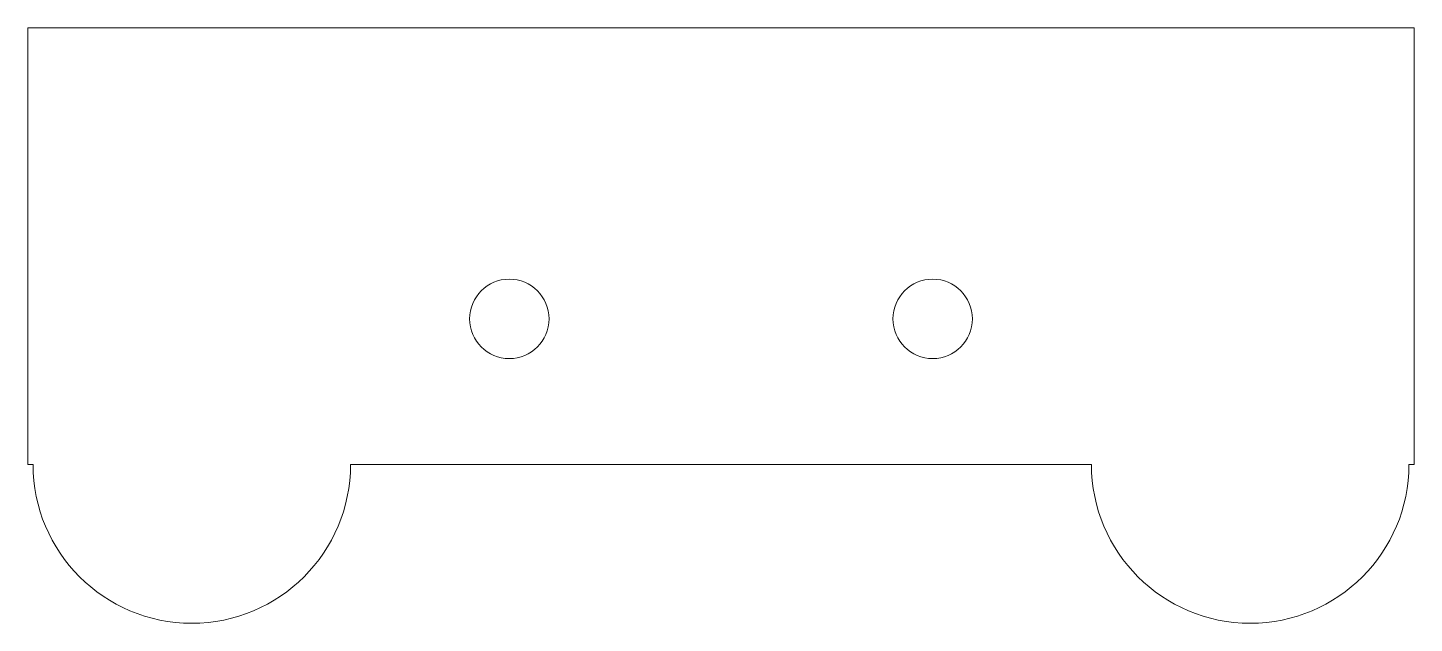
# Model space of a CAD drawing. Header units: millimetres. Extents: x -26.2 to 26.2, y -11.5 to 11.
import ezdxf

# ---------------------------------------------------------------- set-up
doc = ezdxf.new("R2010")
doc.units = ezdxf.units.MM
doc.layers.get('0').update_dxf_attribs({"linetype": 'CONTINUOUS', "lineweight": 0, "true_color": 0x000000})

msp = doc.modelspace()

# ---------------------------------------------------------------- linework, layer by layer
for p, q in [((-26.2, 11), (-26.2, 3)), ((26.2, 11), (-26.2, 11)), ((-26.2, 11), (-26.2, -5.5)), ((26.2, 11), (26.2, 3)), ((26.2, -5.5), (26.2, 11)), ((-26, -5.5), (-26.2, -5.5)), ((-14, -5.5), (14, -5.5)), ((26, -5.5), (26.2, -5.5))]:
    msp.add_line(p, q)
for centre in [(-8, 0), (8, 0)]:
    msp.add_circle(centre, 1.5)
for centre in [(-20, -5.5), (20, -5.5)]:
    msp.add_arc(centre, 6, 180, 360)

doc.saveas('drawing.dxf')
